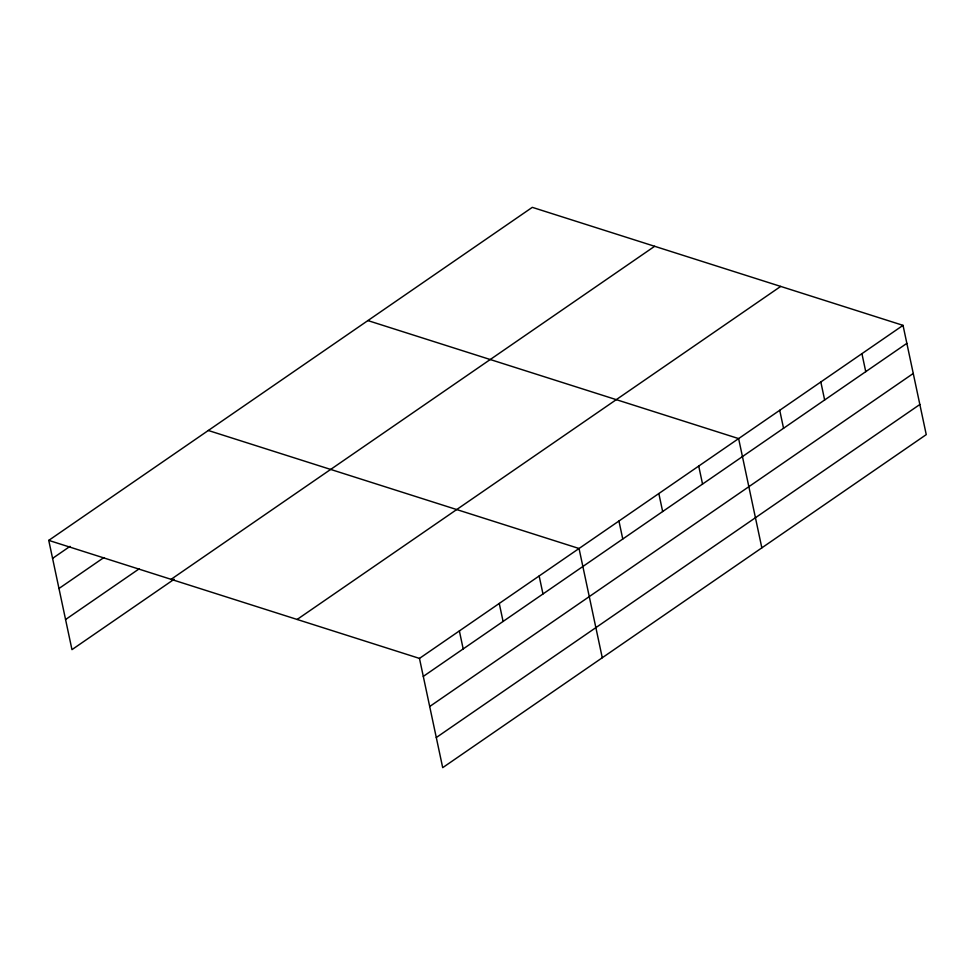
<?xml version="1.0" encoding="UTF-8"?>
<svg xmlns="http://www.w3.org/2000/svg" width="975" height="975" viewBox="0 0 975 975"><rect width="100%" height="100%" fill="white"/><g stroke="black" fill="none" stroke-linecap="round" stroke-linejoin="round"><path stroke-width="1.46" d="M48.75 540.382L532.301 207.346L903.033 325.357L926.25 434.618L442.699 767.654L419.469 658.405L48.75 540.382L71.967 649.642L174.196 579.235M52.577 558.383L70.029 546.353M58.975 588.498L103.85 557.578M65.569 619.527L139.12 568.864M171.088 579.333L654.639 246.297M297.131 619.454L780.695 286.418M419.469 658.405L903.033 325.357M423.296 676.394L906.848 343.358M429.695 706.509L913.258 373.474M436.288 737.539L919.852 404.491M367.892 320.58L738.623 438.592L761.841 547.852M208.321 430.487L579.04 548.498L602.27 657.747M861.924 353.669L865.751 371.658M820.828 381.981L824.643 399.969M779.72 410.292L783.547 428.281M698.722 466.074L702.548 484.063M658.832 493.545L662.659 511.534M618.942 521.028L622.769 539.017M539.151 575.981L542.977 593.97M499.261 603.452L503.088 621.441M459.371 630.922L463.186 648.923"/></g></svg>
